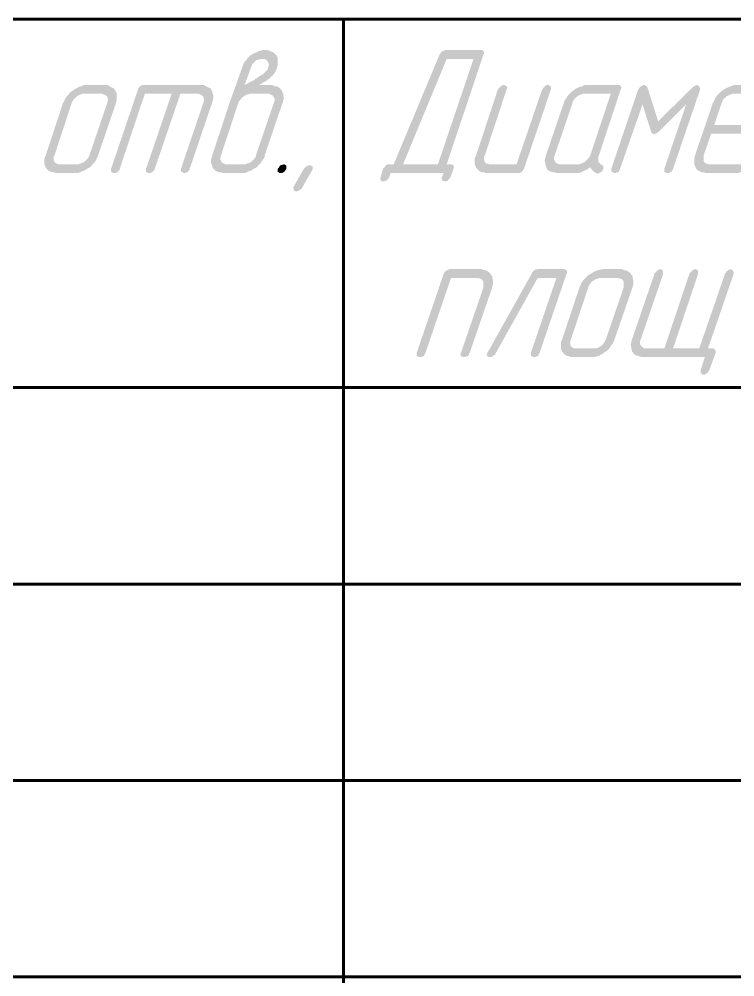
# Model space of a CAD drawing. Extents: x 260 to 1101, y 70 to 664.
# Drawn here: x 390.19 to 419.32, y 270.02 to 309.02 of the extents above; entities that cross this region are included whole.
import ezdxf

# ---------------------------------------------------------------- set-up
doc = ezdxf.new("R2010")
doc.units = 0
doc.header["$MEASUREMENT"] = 0
doc.layers.add('PDF _Геометрия', color=7, linetype='CONTINUOUS')
doc.layers.add('PDF _Сплошная заливка', color=7, linetype='CONTINUOUS')

msp = doc.modelspace()

# ---------------------------------------------------------------- hatches: boundary and pattern name
at = {"layer": 'PDF _Сплошная заливка', "transparency": 33554559}
h = msp.add_hatch(color=256, dxfattribs=at)
h.paths.add_polyline_path([(400.103, 307.398), (400.052, 307.398), (400.027, 307.398), (400.001, 307.398), (399.9, 307.347), (399.849, 307.347), (399.798, 307.296), (399.798, 307.296), (399.773, 307.296), (399.773, 307.271), (399.747, 307.245), (399.696, 307.195), (399.671, 307.169), (399.646, 307.093), (399.62, 307.042), (399.366, 306.331), (399.696, 306.509), (399.722, 306.509), (399.747, 306.534), (399.773, 306.56), (399.798, 306.585), (399.874, 306.61), (399.925, 306.661), (400.001, 306.712), (400.103, 306.763), (400.154, 306.814), (400.255, 306.915), (400.255, 306.915), (400.28, 306.941), (400.306, 306.991), (400.331, 307.042), (400.331, 307.042), (400.331, 307.068), (400.331, 307.093), (400.357, 307.144), (400.357, 307.169), (400.331, 307.22), (400.331, 307.245), (400.306, 307.296), (400.306, 307.296), (400.28, 307.322), (400.255, 307.347), (400.179, 307.398), (400.128, 307.398)], flags=0)
h.paths.add_polyline_path([(400.306, 305.975), (399.569, 305.975), (399.544, 305.975), (399.519, 305.95), (399.468, 305.95), (399.417, 305.925), (399.366, 305.899), (399.316, 305.848), (399.316, 305.848), (399.29, 305.848), (399.265, 305.823), (399.239, 305.798), (399.163, 305.696), (399.138, 305.671), (399.113, 305.62), (398.402, 303.461), (398.402, 303.461), (398.402, 303.435), (398.376, 303.41), (398.376, 303.385), (398.376, 303.334), (398.376, 303.283), (398.402, 303.258), (398.402, 303.207), (398.427, 303.207), (398.427, 303.181), (398.452, 303.181), (398.478, 303.156), (398.503, 303.131), (398.528, 303.131), (398.579, 303.105), (398.63, 303.105), (399.392, 303.105), (399.417, 303.105), (399.443, 303.131), (399.544, 303.156), (399.595, 303.181), (399.646, 303.207), (399.646, 303.207), (399.671, 303.232), (399.696, 303.258), (399.722, 303.283), (399.773, 303.359), (399.823, 303.41), (399.823, 303.461), (400.56, 305.62), (400.56, 305.62), (400.56, 305.645), (400.585, 305.671), (400.585, 305.696), (400.585, 305.747), (400.585, 305.772), (400.56, 305.823), (400.534, 305.874), (400.534, 305.874), (400.534, 305.874), (400.509, 305.899), (400.484, 305.925), (400.458, 305.925), (400.407, 305.95), (400.382, 305.975)], flags=0)
h.paths.add_polyline_path([(400.306, 307.753), (400.382, 307.728), (400.433, 307.703), (400.509, 307.677), (400.585, 307.626), (400.636, 307.576), (400.636, 307.576), (400.661, 307.55), (400.687, 307.499), (400.712, 307.449), (400.712, 307.372), (400.712, 307.271), (400.712, 307.169), (400.687, 307.042), (400.636, 306.915), (400.585, 306.814), (400.585, 306.814), (400.56, 306.814), (400.56, 306.788), (400.534, 306.763), (400.509, 306.712), (400.458, 306.687), (400.407, 306.636), (400.357, 306.585), (400.357, 306.585), (400.357, 306.585), (400.331, 306.56), (400.306, 306.56), (400.255, 306.509), (400.23, 306.483), (400.154, 306.458), (399.95, 306.331), (400.484, 306.331), (400.534, 306.306), (400.611, 306.28), (400.687, 306.28), (400.763, 306.229), (400.814, 306.179), (400.89, 306.102), (400.89, 306.102), (400.89, 306.077), (400.915, 306.026), (400.941, 305.975), (400.941, 305.899), (400.966, 305.823), (400.941, 305.721), (400.915, 305.62), (400.179, 303.461), (400.179, 303.435), (400.179, 303.41), (400.154, 303.359), (400.103, 303.283), (400.052, 303.207), (400.001, 303.131), (399.925, 303.054), (399.823, 302.953), (399.798, 302.953), (399.773, 302.927), (399.696, 302.902), (399.646, 302.851), (399.544, 302.826), (399.443, 302.775), (399.341, 302.75), (399.214, 302.75), (398.478, 302.75), (398.427, 302.775), (398.351, 302.775), (398.275, 302.8), (398.198, 302.826), (398.148, 302.877), (398.071, 302.953), (398.071, 302.953), (398.046, 303.004), (398.046, 303.054), (398.021, 303.105), (397.995, 303.181), (397.995, 303.258), (398.021, 303.359), (398.046, 303.461), (398.757, 305.62), (399.265, 307.042), (399.265, 307.042), (399.265, 307.068), (399.29, 307.093), (399.316, 307.169), (399.341, 307.245), (399.417, 307.322), (399.468, 307.398), (399.569, 307.499), (399.646, 307.576), (399.671, 307.576), (399.696, 307.601), (399.747, 307.626), (399.823, 307.652), (399.925, 307.703), (400.001, 307.728), (400.103, 307.753), (400.204, 307.753), (400.255, 307.753)], flags=0)
h = msp.add_hatch(color=256, dxfattribs=at)
h.paths.add_polyline_path([(408.685, 307.398), (407.593, 307.398), (405.816, 303.105), (407.238, 303.105)], flags=0)
h.paths.add_polyline_path([(409.04, 307.753), (409.066, 307.728), (409.091, 307.703), (409.117, 307.677), (409.117, 307.626), (409.091, 307.576), (407.593, 303.105), (407.771, 303.105), (407.796, 303.105), (407.796, 303.105), (407.847, 303.08), (407.872, 303.054), (407.872, 303.029), (407.898, 302.978), (407.872, 302.927), (407.745, 302.572), (407.745, 302.572), (407.72, 302.546), (407.695, 302.496), (407.644, 302.47), (407.644, 302.445), (407.619, 302.419), (407.568, 302.419), (407.517, 302.394), (407.517, 302.394), (407.492, 302.419), (407.441, 302.419), (407.415, 302.445), (407.415, 302.47), (407.39, 302.496), (407.39, 302.521), (407.39, 302.572), (407.466, 302.75), (405.308, 302.75), (405.257, 302.572), (405.232, 302.572), (405.232, 302.546), (405.206, 302.496), (405.156, 302.47), (405.13, 302.445), (405.105, 302.419), (405.054, 302.419), (405.003, 302.394), (405.003, 302.394), (404.978, 302.419), (404.952, 302.419), (404.902, 302.445), (404.902, 302.47), (404.902, 302.496), (404.876, 302.521), (404.902, 302.572), (405.003, 302.927), (405.003, 302.927), (405.029, 302.953), (405.054, 302.978), (405.079, 303.004), (405.105, 303.054), (405.156, 303.08), (405.181, 303.105), (405.257, 303.105), (405.435, 303.105), (407.314, 307.601), (407.314, 307.601), (407.339, 307.626), (407.365, 307.677), (407.415, 307.703), (407.466, 307.728), (407.542, 307.753), (409.015, 307.753)], flags=0)
h = msp.add_hatch(color=256, dxfattribs=at)
h.paths.add_polyline_path([(393.526, 305.975), (392.79, 305.975), (392.765, 305.975), (392.739, 305.95), (392.688, 305.95), (392.638, 305.925), (392.587, 305.899), (392.536, 305.874), (392.511, 305.848), (392.511, 305.848), (392.485, 305.823), (392.46, 305.798), (392.384, 305.721), (392.358, 305.671), (392.333, 305.62), (391.622, 303.461), (391.622, 303.461), (391.597, 303.435), (391.597, 303.41), (391.597, 303.385), (391.597, 303.334), (391.597, 303.283), (391.597, 303.258), (391.622, 303.207), (391.622, 303.207), (391.647, 303.181), (391.673, 303.156), (391.698, 303.131), (391.749, 303.131), (391.8, 303.105), (391.851, 303.105), (392.587, 303.105), (392.612, 303.105), (392.663, 303.131), (392.739, 303.156), (392.79, 303.181), (392.841, 303.207), (392.866, 303.207), (392.866, 303.232), (392.892, 303.258), (392.917, 303.283), (392.993, 303.359), (393.019, 303.41), (393.044, 303.461), (393.78, 305.62), (393.78, 305.62), (393.78, 305.645), (393.78, 305.671), (393.806, 305.696), (393.806, 305.747), (393.806, 305.772), (393.78, 305.823), (393.755, 305.874), (393.755, 305.874), (393.755, 305.874), (393.704, 305.925), (393.679, 305.925), (393.628, 305.95), (393.577, 305.975)], flags=0)
h.paths.add_polyline_path([(393.755, 306.331), (393.831, 306.306), (393.882, 306.28), (393.958, 306.229), (394.034, 306.204), (394.085, 306.128), (394.11, 306.102), (394.11, 306.077), (394.136, 306.052), (394.161, 305.975), (394.161, 305.899), (394.161, 305.823), (394.161, 305.721), (394.136, 305.62), (393.399, 303.461), (393.399, 303.435), (393.374, 303.41), (393.349, 303.359), (393.323, 303.283), (393.273, 303.207), (393.196, 303.131), (393.12, 303.029), (393.019, 302.953), (392.993, 302.953), (392.968, 302.927), (392.917, 302.902), (392.841, 302.851), (392.765, 302.826), (392.663, 302.775), (392.562, 302.75), (392.435, 302.75), (391.673, 302.75), (391.622, 302.775), (391.571, 302.775), (391.495, 302.8), (391.419, 302.826), (391.343, 302.877), (391.292, 302.953), (391.267, 302.953), (391.267, 303.004), (391.241, 303.029), (391.216, 303.105), (391.216, 303.181), (391.216, 303.258), (391.216, 303.359), (391.267, 303.461), (391.978, 305.62), (391.978, 305.62), (392.003, 305.645), (392.028, 305.696), (392.054, 305.772), (392.104, 305.848), (392.181, 305.925), (392.257, 306.026), (392.358, 306.102), (392.358, 306.102), (392.409, 306.128), (392.46, 306.179), (392.536, 306.204), (392.612, 306.255), (392.714, 306.28), (392.816, 306.331), (392.942, 306.331), (393.704, 306.331)], flags=0)
for points in [[(397.691, 306.331), (397.741, 306.306), (397.818, 306.28), (397.894, 306.229), (397.97, 306.204), (398.021, 306.128), (398.021, 306.102), (398.046, 306.077), (398.046, 306.052), (398.071, 305.975), (398.097, 305.899), (398.097, 305.823), (398.071, 305.721), (398.046, 305.62), (397.132, 302.927), (397.132, 302.902), (397.132, 302.877), (397.081, 302.826), (397.056, 302.8), (397.03, 302.775), (397.005, 302.775), (396.954, 302.75), (396.903, 302.75), (396.903, 302.75), (396.878, 302.75), (396.853, 302.775), (396.802, 302.8), (396.776, 302.8), (396.776, 302.826), (396.776, 302.877), (396.776, 302.927), (397.691, 305.62), (397.691, 305.62), (397.691, 305.645), (397.716, 305.671), (397.716, 305.696), (397.716, 305.747), (397.716, 305.772), (397.691, 305.823), (397.691, 305.874), (397.691, 305.874), (397.665, 305.874), (397.614, 305.925), (397.589, 305.925), (397.564, 305.95), (397.513, 305.975), (397.462, 305.975), (396.751, 305.975), (395.71, 302.927), (395.71, 302.902), (395.685, 302.877), (395.659, 302.826), (395.609, 302.8), (395.609, 302.775), (395.583, 302.775), (395.532, 302.75), (395.482, 302.75), (395.482, 302.75), (395.456, 302.75), (395.405, 302.775), (395.355, 302.8), (395.355, 302.8), (395.355, 302.826), (395.355, 302.877), (395.355, 302.927), (396.396, 305.975), (395.304, 305.975), (394.288, 302.927), (394.288, 302.902), (394.263, 302.877), (394.237, 302.826), (394.187, 302.8), (394.187, 302.775), (394.161, 302.775), (394.11, 302.75), (394.06, 302.75), (394.034, 302.75), (394.009, 302.75), (393.983, 302.775), (393.933, 302.8), (393.933, 302.8), (393.933, 302.826), (393.933, 302.877), (393.933, 302.927), (395.025, 306.153), (395.025, 306.153), (395.025, 306.179), (395.05, 306.204), (395.075, 306.229), (395.101, 306.28), (395.151, 306.306), (395.202, 306.331), (395.253, 306.331), (397.64, 306.331)], [(411.757, 306.331), (411.783, 306.306), (411.808, 306.28), (411.833, 306.28), (411.833, 306.229), (411.833, 306.204), (411.833, 306.153), (410.742, 302.927), (410.742, 302.927), (410.716, 302.902), (410.716, 302.877), (410.691, 302.851), (410.64, 302.8), (410.615, 302.775), (410.564, 302.75), (410.488, 302.75), (409.193, 302.75), (409.142, 302.775), (409.091, 302.775), (408.99, 302.8), (408.939, 302.826), (408.863, 302.877), (408.812, 302.953), (408.786, 302.953), (408.786, 303.004), (408.761, 303.029), (408.736, 303.105), (408.736, 303.181), (408.736, 303.258), (408.736, 303.359), (408.786, 303.461), (409.675, 306.153), (409.701, 306.153), (409.701, 306.179), (409.726, 306.229), (409.777, 306.255), (409.802, 306.28), (409.828, 306.306), (409.878, 306.331), (409.929, 306.331), (409.929, 306.331), (409.954, 306.331), (409.98, 306.306), (410.031, 306.28), (410.031, 306.28), (410.056, 306.229), (410.056, 306.204), (410.031, 306.153), (409.142, 303.461), (409.142, 303.461), (409.117, 303.435), (409.117, 303.41), (409.117, 303.385), (409.117, 303.334), (409.117, 303.283), (409.117, 303.258), (409.142, 303.207), (409.142, 303.207), (409.167, 303.181), (409.193, 303.156), (409.218, 303.131), (409.269, 303.131), (409.32, 303.105), (409.37, 303.105), (410.437, 303.105), (411.478, 306.153), (411.478, 306.153), (411.503, 306.179), (411.529, 306.229), (411.579, 306.255), (411.579, 306.28), (411.605, 306.306), (411.656, 306.331), (411.706, 306.331), (411.732, 306.331)], [(417.8, 306.331), (417.826, 306.306), (417.876, 306.28), (417.876, 306.255), (417.902, 306.229), (417.902, 306.204), (417.902, 306.153), (417.902, 306.128), (416.81, 302.927), (416.81, 302.902), (416.785, 302.877), (416.759, 302.826), (416.709, 302.8), (416.709, 302.775), (416.683, 302.775), (416.632, 302.75), (416.582, 302.75), (416.556, 302.75), (416.531, 302.75), (416.505, 302.775), (416.455, 302.8), (416.455, 302.8), (416.455, 302.826), (416.455, 302.877), (416.455, 302.927), (417.343, 305.544), (416.226, 304.426), (416.201, 304.426), (416.201, 304.426), (416.15, 304.375), (416.099, 304.35), (416.074, 304.35), (416.023, 304.324), (416.023, 304.324), (415.998, 304.35), (415.947, 304.375), (415.921, 304.401), (415.921, 304.426), (415.566, 305.544), (414.652, 302.927), (414.652, 302.902), (414.626, 302.877), (414.601, 302.826), (414.576, 302.8), (414.55, 302.775), (414.525, 302.775), (414.474, 302.75), (414.423, 302.75), (414.423, 302.75), (414.398, 302.75), (414.373, 302.775), (414.322, 302.8), (414.296, 302.8), (414.296, 302.826), (414.296, 302.877), (414.296, 302.927), (415.388, 306.153), (415.414, 306.153), (415.414, 306.179), (415.439, 306.229), (415.49, 306.28), (415.49, 306.28), (415.515, 306.28), (415.541, 306.306), (415.591, 306.331), (415.642, 306.331), (415.667, 306.331), (415.693, 306.306), (415.718, 306.306), (415.718, 306.306), (415.744, 306.28), (415.744, 306.28), (415.769, 306.229), (416.201, 304.858), (417.597, 306.229), (417.597, 306.229), (417.623, 306.255), (417.648, 306.28), (417.724, 306.306), (417.75, 306.331), (417.775, 306.331)], [(400.991, 303.105), (401.017, 303.08), (401.068, 303.054), (401.068, 303.054), (401.068, 303.004), (401.068, 302.978), (401.068, 302.927), (401.068, 302.927), (401.042, 302.902), (401.017, 302.851), (400.991, 302.8), (400.966, 302.8), (400.941, 302.775), (400.89, 302.75), (400.839, 302.75), (400.814, 302.75), (400.788, 302.75), (400.763, 302.775), (400.712, 302.8), (400.712, 302.8), (400.712, 302.826), (400.712, 302.877), (400.712, 302.927), (400.712, 302.927), (400.738, 302.953), (400.763, 302.978), (400.788, 303.029), (400.814, 303.054), (400.839, 303.08), (400.89, 303.08), (400.966, 303.105), (400.966, 303.105)], [(402.058, 303.054), (402.083, 303.054), (402.109, 303.029), (402.134, 303.029), (402.134, 302.978), (402.134, 302.927), (402.134, 302.902), (402.134, 302.902), (402.134, 302.902), (402.109, 302.851), (401.702, 302.14), (401.652, 302.089), (401.601, 302.064), (401.575, 302.038), (401.575, 302.038), (401.55, 302.013), (401.499, 302.013), (401.474, 301.988), (401.474, 301.988), (401.423, 302.013), (401.398, 302.013), (401.372, 302.038), (401.372, 302.064), (401.347, 302.089), (401.347, 302.14), (401.347, 302.165), (401.347, 302.165), (401.372, 302.216), (401.779, 302.927), (401.829, 302.978), (401.855, 303.004), (401.88, 303.029), (401.906, 303.029), (401.931, 303.054), (401.982, 303.054), (402.007, 303.08), (402.007, 303.08)], [(409.066, 298.813), (409.142, 298.787), (409.193, 298.787), (409.269, 298.736), (409.345, 298.686), (409.396, 298.609), (409.396, 298.609), (409.421, 298.584), (409.447, 298.533), (409.447, 298.482), (409.472, 298.406), (409.472, 298.305), (409.472, 298.203), (409.447, 298.101), (408.533, 295.434), (408.507, 295.409), (408.507, 295.384), (408.482, 295.333), (408.431, 295.282), (408.431, 295.282), (408.38, 295.282), (408.355, 295.257), (408.279, 295.257), (408.279, 295.257), (408.253, 295.257), (408.228, 295.282), (408.177, 295.282), (408.177, 295.307), (408.152, 295.333), (408.152, 295.384), (408.177, 295.434), (409.091, 298.101), (409.091, 298.127), (409.091, 298.127), (409.091, 298.152), (409.091, 298.203), (409.091, 298.228), (409.091, 298.279), (409.091, 298.33), (409.066, 298.355), (409.066, 298.381), (409.04, 298.381), (409.015, 298.432), (408.99, 298.432), (408.939, 298.457), (408.888, 298.457), (408.837, 298.482), (407.771, 298.482), (406.73, 295.434), (406.73, 295.409), (406.704, 295.384), (406.679, 295.333), (406.654, 295.282), (406.628, 295.282), (406.603, 295.282), (406.552, 295.257), (406.501, 295.257), (406.501, 295.257), (406.476, 295.257), (406.425, 295.282), (406.374, 295.282), (406.374, 295.307), (406.374, 295.333), (406.374, 295.384), (406.374, 295.434), (407.466, 298.635), (407.466, 298.66), (407.492, 298.66), (407.492, 298.711), (407.517, 298.736), (407.568, 298.762), (407.593, 298.787), (407.644, 298.813), (407.72, 298.838), (409.015, 298.838)], [(412.417, 298.813), (412.443, 298.813), (412.468, 298.787), (412.494, 298.736), (412.494, 298.711), (412.468, 298.635), (411.376, 295.434), (411.376, 295.409), (411.351, 295.384), (411.326, 295.333), (411.3, 295.282), (411.275, 295.282), (411.249, 295.282), (411.199, 295.257), (411.148, 295.257), (411.148, 295.257), (411.122, 295.257), (411.097, 295.282), (411.046, 295.282), (411.021, 295.307), (411.021, 295.333), (411.021, 295.384), (411.021, 295.434), (412.062, 298.482), (411.3, 298.482), (409.574, 295.384), (409.574, 295.384), (409.574, 295.358), (409.523, 295.333), (409.447, 295.282), (409.421, 295.257), (409.37, 295.257), (409.345, 295.257), (409.32, 295.257), (409.269, 295.282), (409.244, 295.282), (409.244, 295.307), (409.218, 295.333), (409.218, 295.384), (409.244, 295.409), (409.269, 295.46), (411.072, 298.686), (411.072, 298.686), (411.072, 298.711), (411.122, 298.762), (411.199, 298.813), (411.224, 298.813), (411.275, 298.838), (412.392, 298.838)], [(419.171, 298.813), (419.222, 298.813), (419.248, 298.787), (419.248, 298.762), (419.273, 298.736), (419.273, 298.711), (419.273, 298.635), (418.232, 295.612), (418.435, 295.612), (418.46, 295.587), (418.486, 295.587), (418.511, 295.561), (418.537, 295.536), (418.537, 295.485), (418.537, 295.409), (418.283, 294.723), (418.283, 294.723), (418.257, 294.698), (418.232, 294.647), (418.181, 294.596), (418.181, 294.596), (418.13, 294.571), (418.105, 294.545), (418.054, 294.545), (418.054, 294.545), (418.003, 294.545), (417.978, 294.571), (417.953, 294.596), (417.927, 294.596), (417.927, 294.622), (417.927, 294.672), (417.927, 294.723), (418.105, 295.257), (415.566, 295.257), (415.515, 295.257), (415.439, 295.282), (415.363, 295.307), (415.287, 295.333), (415.21, 295.384), (415.16, 295.46), (415.16, 295.46), (415.134, 295.485), (415.134, 295.536), (415.109, 295.587), (415.109, 295.663), (415.083, 295.765), (415.109, 295.866), (415.134, 295.968), (416.048, 298.635), (416.048, 298.66), (416.074, 298.686), (416.099, 298.711), (416.15, 298.762), (416.15, 298.762), (416.175, 298.787), (416.226, 298.813), (416.277, 298.838), (416.302, 298.838), (416.328, 298.813), (416.353, 298.813), (416.378, 298.787), (416.404, 298.762), (416.404, 298.736), (416.404, 298.711), (416.404, 298.635), (415.49, 295.968), (415.49, 295.942), (415.49, 295.942), (415.464, 295.917), (415.464, 295.866), (415.464, 295.841), (415.464, 295.79), (415.49, 295.739), (415.515, 295.714), (415.515, 295.688), (415.515, 295.688), (415.566, 295.663), (415.591, 295.638), (415.617, 295.612), (415.667, 295.612), (415.718, 295.612), (416.455, 295.612), (417.47, 298.635), (417.47, 298.66), (417.496, 298.686), (417.521, 298.711), (417.572, 298.762), (417.572, 298.762), (417.597, 298.787), (417.648, 298.813), (417.699, 298.838), (417.724, 298.838), (417.75, 298.813), (417.775, 298.813), (417.826, 298.787), (417.826, 298.762), (417.826, 298.736), (417.826, 298.711), (417.826, 298.635), (416.81, 295.612), (417.876, 295.612), (418.918, 298.635), (418.918, 298.66), (418.943, 298.686), (418.968, 298.711), (418.994, 298.762), (419.019, 298.762), (419.044, 298.787), (419.095, 298.813), (419.146, 298.838), (419.146, 298.838)]]:
    msp.add_hatch(color=256, dxfattribs=at).paths.add_polyline_path(points)
h = msp.add_hatch(color=256, dxfattribs=at)
h.paths.add_polyline_path([(414.271, 305.975), (413.179, 305.975), (413.128, 305.975), (413.103, 305.95), (413.052, 305.95), (413.001, 305.925), (412.951, 305.899), (412.9, 305.874), (412.9, 305.848), (412.874, 305.848), (412.849, 305.823), (412.824, 305.798), (412.773, 305.721), (412.722, 305.671), (412.722, 305.62), (411.986, 303.461), (411.986, 303.461), (411.986, 303.435), (411.96, 303.41), (411.96, 303.385), (411.96, 303.334), (411.96, 303.283), (411.986, 303.258), (412.011, 303.207), (412.011, 303.207), (412.011, 303.181), (412.062, 303.156), (412.087, 303.131), (412.113, 303.131), (412.163, 303.105), (412.214, 303.105), (412.976, 303.105), (413.001, 303.105), (413.027, 303.131), (413.128, 303.156), (413.179, 303.181), (413.23, 303.207), (413.23, 303.207), (413.255, 303.232), (413.281, 303.258), (413.306, 303.283), (413.357, 303.359), (413.408, 303.41), (413.433, 303.461)], flags=0)
h.paths.add_polyline_path([(414.626, 306.331), (414.652, 306.306), (414.677, 306.28), (414.703, 306.255), (414.703, 306.204), (414.677, 306.153), (413.789, 303.461), (413.789, 303.461), (413.763, 303.435), (413.763, 303.41), (413.763, 303.385), (413.763, 303.308), (413.763, 303.232), (413.763, 303.232), (413.763, 303.232), (413.789, 303.181), (413.839, 303.131), (413.865, 303.105), (413.89, 303.08), (413.89, 303.08), (413.916, 303.08), (413.941, 303.054), (413.966, 303.029), (413.966, 303.004), (413.966, 302.953), (413.966, 302.927), (413.966, 302.902), (413.941, 302.877), (413.916, 302.826), (413.865, 302.775), (413.865, 302.775), (413.839, 302.775), (413.789, 302.75), (413.738, 302.724), (413.662, 302.75), (413.662, 302.75), (413.636, 302.775), (413.585, 302.8), (413.535, 302.851), (413.535, 302.851), (413.509, 302.877), (413.509, 302.902), (413.484, 302.902), (413.458, 302.953), (413.433, 303.004), (413.433, 302.978), (413.382, 302.953), (413.332, 302.902), (413.255, 302.877), (413.154, 302.826), (413.052, 302.775), (412.951, 302.75), (412.824, 302.75), (412.062, 302.75), (412.011, 302.775), (411.935, 302.775), (411.859, 302.8), (411.783, 302.826), (411.706, 302.877), (411.656, 302.953), (411.656, 302.953), (411.63, 303.004), (411.63, 303.029), (411.605, 303.105), (411.605, 303.181), (411.579, 303.258), (411.605, 303.359), (411.63, 303.461), (412.367, 305.62), (412.367, 305.62), (412.367, 305.645), (412.392, 305.696), (412.443, 305.772), (412.494, 305.848), (412.544, 305.925), (412.646, 306.026), (412.722, 306.102), (412.747, 306.102), (412.773, 306.128), (412.824, 306.179), (412.9, 306.204), (413.001, 306.255), (413.103, 306.28), (413.205, 306.331), (413.306, 306.331), (414.601, 306.331)], flags=0)
h = msp.add_hatch(color=256, dxfattribs=at)
h.paths.add_polyline_path([(419.984, 305.975), (419.248, 305.975), (419.222, 305.975), (419.171, 305.95), (419.146, 305.95), (419.095, 305.925), (419.044, 305.899), (418.968, 305.874), (418.968, 305.848), (418.968, 305.848), (418.943, 305.823), (418.892, 305.798), (418.841, 305.721), (418.816, 305.671), (418.791, 305.62), (418.486, 304.705), (419.908, 304.705), (420.213, 305.62), (420.213, 305.62), (420.238, 305.645), (420.238, 305.671), (420.238, 305.696), (420.238, 305.747), (420.238, 305.772), (420.213, 305.823), (420.213, 305.874), (420.213, 305.874), (420.187, 305.874), (420.162, 305.925), (420.136, 305.925), (420.086, 305.95), (420.035, 305.975)], flags=0)
h.paths.add_polyline_path([(420.213, 306.331), (420.263, 306.306), (420.339, 306.28), (420.416, 306.229), (420.492, 306.204), (420.543, 306.128), (420.543, 306.102), (420.568, 306.077), (420.593, 306.052), (420.593, 305.975), (420.619, 305.899), (420.619, 305.823), (420.619, 305.721), (420.568, 305.62), (420.213, 304.528), (420.213, 304.528), (420.213, 304.502), (420.187, 304.477), (420.162, 304.451), (420.136, 304.426), (420.086, 304.375), (420.035, 304.375), (419.984, 304.35), (418.359, 304.35), (418.054, 303.461), (418.054, 303.461), (418.054, 303.435), (418.054, 303.41), (418.054, 303.385), (418.054, 303.334), (418.054, 303.283), (418.054, 303.258), (418.08, 303.207), (418.08, 303.207), (418.08, 303.181), (418.13, 303.156), (418.156, 303.131), (418.207, 303.131), (418.257, 303.105), (418.308, 303.105), (419.552, 303.105), (419.578, 303.105), (419.629, 303.08), (419.654, 303.054), (419.654, 303.054), (419.679, 303.004), (419.679, 302.978), (419.679, 302.927), (419.654, 302.927), (419.654, 302.902), (419.629, 302.851), (419.578, 302.8), (419.552, 302.8), (419.527, 302.775), (419.476, 302.75), (419.425, 302.75), (418.13, 302.75), (418.08, 302.775), (418.003, 302.775), (417.927, 302.8), (417.876, 302.826), (417.8, 302.877), (417.724, 302.953), (417.724, 302.953), (417.724, 303.004), (417.699, 303.029), (417.673, 303.105), (417.673, 303.181), (417.673, 303.258), (417.673, 303.359), (417.699, 303.461), (418.435, 305.62), (418.435, 305.62), (418.46, 305.645), (418.486, 305.696), (418.511, 305.772), (418.562, 305.848), (418.613, 305.925), (418.714, 306.026), (418.791, 306.102), (418.816, 306.102), (418.841, 306.128), (418.918, 306.179), (418.968, 306.204), (419.07, 306.255), (419.171, 306.28), (419.273, 306.331), (419.4, 306.331), (420.162, 306.331)], flags=0)
h = msp.add_hatch(color=256, dxfattribs=at)
h.paths.add_polyline_path([(414.55, 298.482), (413.814, 298.482), (413.789, 298.457), (413.738, 298.457), (413.712, 298.432), (413.662, 298.432), (413.611, 298.406), (413.56, 298.355), (413.535, 298.355), (413.535, 298.355), (413.509, 298.33), (413.484, 298.305), (413.408, 298.203), (413.382, 298.178), (413.357, 298.101), (412.646, 295.968), (412.646, 295.942), (412.621, 295.942), (412.621, 295.917), (412.621, 295.866), (412.621, 295.841), (412.621, 295.79), (412.621, 295.739), (412.646, 295.714), (412.646, 295.688), (412.671, 295.688), (412.697, 295.663), (412.722, 295.638), (412.773, 295.612), (412.824, 295.612), (412.874, 295.612), (413.611, 295.612), (413.636, 295.612), (413.687, 295.612), (413.763, 295.638), (413.814, 295.663), (413.865, 295.714), (413.89, 295.714), (413.89, 295.739), (413.916, 295.739), (413.941, 295.765), (414.017, 295.866), (414.042, 295.917), (414.068, 295.968), (414.804, 298.101), (414.804, 298.127), (414.804, 298.127), (414.804, 298.152), (414.804, 298.203), (414.804, 298.228), (414.804, 298.279), (414.804, 298.33), (414.779, 298.355), (414.779, 298.381), (414.753, 298.381), (414.728, 298.432), (414.703, 298.432), (414.652, 298.457), (414.601, 298.457)], flags=0)
h.paths.add_polyline_path([(414.779, 298.813), (414.855, 298.787), (414.906, 298.787), (414.982, 298.736), (415.058, 298.686), (415.109, 298.609), (415.109, 298.609), (415.134, 298.584), (415.16, 298.533), (415.16, 298.482), (415.185, 298.406), (415.185, 298.305), (415.185, 298.203), (415.16, 298.101), (414.423, 295.968), (414.423, 295.942), (414.398, 295.917), (414.373, 295.866), (414.347, 295.79), (414.271, 295.714), (414.22, 295.612), (414.144, 295.536), (414.042, 295.46), (414.017, 295.46), (413.992, 295.434), (413.941, 295.384), (413.865, 295.358), (413.789, 295.307), (413.687, 295.282), (413.585, 295.257), (413.458, 295.257), (412.697, 295.257), (412.646, 295.257), (412.595, 295.282), (412.494, 295.307), (412.443, 295.333), (412.367, 295.384), (412.316, 295.46), (412.29, 295.46), (412.29, 295.485), (412.265, 295.536), (412.24, 295.587), (412.24, 295.663), (412.24, 295.765), (412.24, 295.866), (412.29, 295.968), (413.001, 298.101), (413.001, 298.127), (413.027, 298.152), (413.052, 298.203), (413.078, 298.279), (413.128, 298.355), (413.205, 298.432), (413.281, 298.508), (413.382, 298.609), (413.382, 298.609), (413.433, 298.635), (413.484, 298.66), (413.56, 298.711), (413.636, 298.762), (413.738, 298.787), (413.839, 298.813), (413.966, 298.838), (414.728, 298.838)], flags=0)

# ---------------------------------------------------------------- linework, layer by layer
at = {"layer": 'PDF _Геометрия', "lineweight": 60}
for points in [[(502.969, 309.015), (502.969, 294.015), (327.413, 294.015), (327.413, 309.015)], [(502.969, 294.015), (502.969, 286.015), (327.413, 286.015), (327.413, 294.015)], [(502.969, 270.016), (327.413, 270.016), (327.413, 278.015), (502.969, 278.015), (327.413, 278.015), (327.413, 286.015), (502.969, 286.015), (502.969, 278.015), (502.969, 270.016), (327.413, 270.016), (327.413, 262.016), (327.413, 254.016), (502.969, 254.016), (327.413, 254.016), (327.413, 246.016), (327.413, 236.609), (502.969, 236.609), (502.969, 246.016), (502.969, 254.016), (502.969, 262.016)]]:
    msp.add_lwpolyline(points, close=True, dxfattribs=at)
msp.add_lwpolyline([(403.386, 236.609), (403.386, 246.016), (403.386, 254.016), (403.386, 262.016), (403.386, 270.016), (403.386, 278.015), (403.386, 286.015), (403.386, 294.015), (403.386, 309.015)], dxfattribs=at)

doc.saveas('drawing.dxf')
